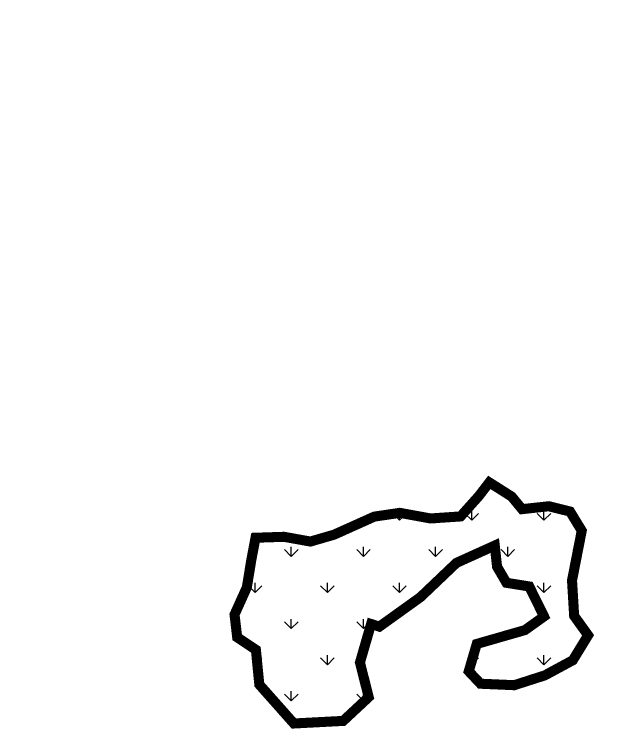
# Model space of a CAD drawing. Header units: metres. Extents: x 266208 to 280437, y 2124392 to 2131586.
# Drawn here: x 268551.6 to 268853.1, y 2127797.7 to 2128159 of the extents above; entities that cross this region are included whole.
import ezdxf

# ---------------------------------------------------------------- set-up
doc = ezdxf.new("R2010")
doc.units = ezdxf.units.M
doc.layers.add('MANGROOVE BUFFER ZONE', color=120, linetype='Continuous')

msp = doc.modelspace()

# ---------------------------------------------------------------- hatches: boundary and pattern name
at = {"layer": 'MANGROOVE BUFFER ZONE'}
h = msp.add_hatch(dxfattribs=at)
h.set_pattern_fill('GRASS', color=256)
h.paths.add_polyline_path([(268631, 2127211.25), (268623.39, 2127223.19), (268600.53, 2127234.54), (268581.18, 2127242.28), (268565.74, 2127239.43), (268557.32, 2127229.66), (268556.88, 2127210.22), (268557.77, 2127193.52), (268556.32, 2127172.47), (268558.47, 2127152.84), (268563, 2127138.96), (268576.78, 2127141.17), (268583.96, 2127155.16), (268581.31, 2127173.24), (268573.72, 2127197.66), (268578.48, 2127212.5), (268591.84, 2127217.01), (268604.53, 2127208.56), (268604.14, 2127193.49), (268597.17, 2127182.57), (268595.43, 2127162.99), (268605.74, 2127158.63), (268623.63, 2127184.29)])
h.paths.add_polyline_path([(268599.15, 2127468.73), (268593.14, 2127484.93), (268593.59, 2127498.17), (268583.99, 2127499.61), (268549.41, 2127464), (268558.13, 2127456.08), (268581.77, 2127454.43), (268607.91, 2127445.99), (268625.38, 2127431.45), (268645.6, 2127427.25), (268668.31, 2127432.9), (268684.17, 2127450.34), (268692.25, 2127469.71), (268703.1, 2127500.35), (268707.29, 2127519.78), (268720.15, 2127545.57), (268717.78, 2127561.2), (268697.5, 2127561.5), (268676.24, 2127548.04), (268676.35, 2127537.64), (268695.34, 2127538.66), (268692.3, 2127525.97), (268685.38, 2127497.87), (268684.3, 2127477.1), (268672.96, 2127466.09), (268662.17, 2127475.08), (268655.25, 2127499.87), (268635.64, 2127510.55), (268626.69, 2127502.89), (268641.58, 2127489.68), (268649.13, 2127472.41), (268654.36, 2127456.75), (268634.97, 2127446.9), (268618.42, 2127452.85)])
h.paths.add_polyline_path([(268824.5, 2127714.16), (268851.26, 2127745.92), (268853.07, 2127769.4), (268842.17, 2127783.11), (268829.18, 2127788.36), (268816.26, 2127776.14), (268805.06, 2127759), (268813.23, 2127742.81), (268790.78, 2127742.89), (268780.67, 2127732.43), (268775.38, 2127714.9), (268786.46, 2127692.64), (268793.3, 2127679.97), (268807.41, 2127684.66)])
h.paths.add_polyline_path([(268723.46, 2127836.88), (268729.01, 2127856.05), (268733.13, 2127854.74), (268753.6, 2127869.42), (268771.47, 2127886.43), (268790.53, 2127895.04), (268791.69, 2127884.49), (268796.35, 2127876.52), (268807.68, 2127874.71), (268815.04, 2127859.8), (268805.55, 2127853.02), (268781.58, 2127846.13), (268777.59, 2127832.54), (268783.43, 2127826.36), (268800.21, 2127825.62), (268815.43, 2127830.5), (268829.37, 2127838.03), (268836.97, 2127850.43), (268830.03, 2127860.07), (268828.97, 2127877.69), (268833.81, 2127902.41), (268827.98, 2127911.96), (268817.41, 2127914.58), (268804.11, 2127913.13), (268798.95, 2127919.38), (268787.83, 2127926.43), (268782.58, 2127919.62), (268773.54, 2127909.52), (268758.6, 2127908.51), (268743.3, 2127911.3), (268730.61, 2127909.43), (268710.61, 2127900.46), (268698.82, 2127897.03), (268685.68, 2127899.39), (268671.51, 2127898.92), (268669.37, 2127887.59), (268667.2, 2127874.3), (268661.07, 2127860.73), (268662.39, 2127849.45), (268671.69, 2127843.23), (268673.41, 2127825.93), (268690.58, 2127806.59), (268715.13, 2127807.88), (268727.82, 2127819.7)])
h.paths.add_polyline_path([(268491.99, 2128142.53), (268533.6, 2128135.75), (268537.81, 2128145.34), (268538.5, 2128154.32), (268493.31, 2128174.73), (268473.61, 2128180.36), (268459.97, 2128182.8), (268445.98, 2128174.95), (268433.23, 2128166.77), (268411.59, 2128155.71), (268403.61, 2128150.6), (268399.33, 2128143), (268407.72, 2128125.59), (268407.46, 2128125.09), (268416.16, 2128094.22), (268457.39, 2128094.69), (268464.9, 2128102), (268469.73, 2128112.01), (268472.62, 2128124.74)])

# ---------------------------------------------------------------- linework, layer by layer
at = {"layer": 'MANGROOVE BUFFER ZONE', "const_width": 5}
msp.add_lwpolyline([(268771.47, 2127886.43), (268790.53, 2127895.04), (268791.69, 2127884.49), (268796.35, 2127876.52), (268807.68, 2127874.71), (268815.04, 2127859.8), (268805.55, 2127853.02), (268781.58, 2127846.13), (268777.59, 2127832.54), (268783.43, 2127826.36), (268800.21, 2127825.62), (268815.43, 2127830.5), (268829.37, 2127838.03), (268836.97, 2127850.43), (268830.03, 2127860.07), (268828.97, 2127877.69), (268833.81, 2127902.41), (268827.98, 2127911.96), (268817.41, 2127914.58), (268804.11, 2127913.13), (268798.95, 2127919.38), (268787.83, 2127926.43), (268782.58, 2127919.62), (268773.54, 2127909.52), (268758.6, 2127908.51), (268743.3, 2127911.3), (268730.61, 2127909.43), (268710.61, 2127900.46), (268698.82, 2127897.03), (268685.68, 2127899.39), (268671.51, 2127898.92), (268669.37, 2127887.59), (268667.2, 2127874.3), (268661.07, 2127860.73), (268662.39, 2127849.45), (268671.69, 2127843.23), (268673.41, 2127825.93), (268690.58, 2127806.59), (268715.13, 2127807.88), (268727.82, 2127819.7), (268723.46, 2127836.88), (268729.01, 2127856.05), (268733.13, 2127854.74), (268753.6, 2127869.42), (268771.47, 2127886.43)], close=True, dxfattribs=at)

doc.saveas('drawing.dxf')
